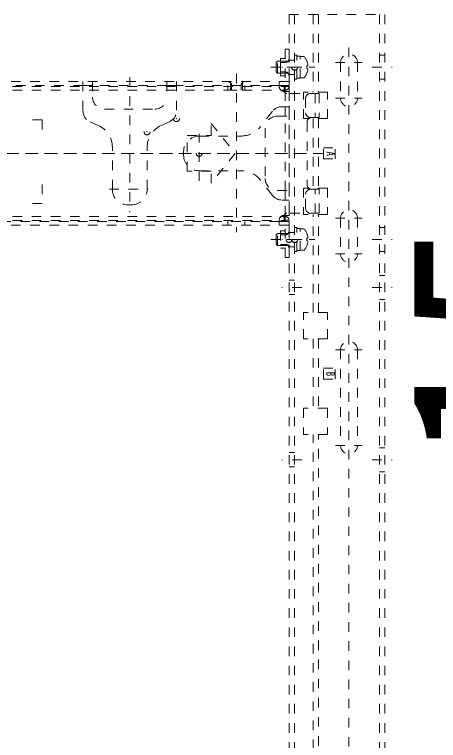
# Model space of a CAD drawing. Units: millimetres, scale not verified. Extents: x -63 to 62, y -56 to 57.
# Drawn here: x -9.18 to -4.75, y 12.29 to 19.87 of the extents above; entities that cross this region are included whole.
import ezdxf
from ezdxf.enums import TextEntityAlignment as Align

# ---------------------------------------------------------------- set-up
doc = ezdxf.new("R2010")
doc.units = ezdxf.units.MM
doc.header["$LTSCALE"] = 0.125
doc.header["$PDMODE"] = 32
doc.header["$PDSIZE"] = 0.0625
doc.linetypes.add('USER1', pattern=[1.4, 0.7, -0.7])
doc.layers.add('0-5_GAIKEI', color=1, linetype='USER1', lineweight=18)
doc.layers.add('0-6_SUNPO', color=7, linetype='Continuous')
doc.styles.add('ＭＳ ゴシック', font='')
doc.styles.get('ＭＳ ゴシック').set_extended_font_data('MS Gothic')

# ---------------------------------------------------------------- blocks, each defined once
blk = doc.blocks.new('D19')
at = {"layer": '0-6_SUNPO', "style": 'ＭＳ ゴシック'}
blk.add_text('15', height=1.833, rotation=90, dxfattribs=at).set_placement((-4.2567, 27.3295), align=Align.BOTTOM_LEFT)

msp = doc.modelspace()

# ---------------------------------------------------------------- linework, layer by layer
at = {"layer": '0-5_GAIKEI'}
for p, q in [((-6.3119, 19.8712), (-6.3119, -0.1288)), ((-6.3119, 19.8712), (-5.3119, 19.8712)), ((-6.2544, 19.8712), (-6.2544, -0.1288)), ((-6.0619, 19.8712), (-6.0619, 19.0587)), ((-6.0044, 19.8712), (-6.0044, 19.0587)), ((-5.3694, 19.8712), (-5.3694, -0.1288)), ((-5.3119, 19.8712), (-5.3119, -0.1288)), ((-6.3519, 19.5087), (-6.3119, 19.5087)), ((-6.3519, 19.5087), (-6.3519, 19.1212)), ((-6.3119, 19.5087), (-6.3119, 19.1212)), ((-5.6869, 19.5258), (-5.6869, 0.1795)), ((-6.4019, 19.2312), (-6.4019, 19.4112)), ((-6.3519, 19.4112), (-6.4019, 19.4112)), ((-6.4019, 19.4112), (-6.4019, 19.2312)), ((-6.3519, 19.4112), (-6.4019, 19.4112)), ((-6.2544, 19.1962), (-6.2544, 19.4462)), ((-6.2544, 19.4462), (-6.2294, 19.4462)), ((-6.2294, 19.1962), (-6.2294, 19.4462)), ((-6.2294, 19.4362), (-6.1969, 19.4362)), ((-6.1969, 19.2062), (-6.1969, 19.4362)), ((-6.1969, 19.4337), (-6.1556, 19.4337)), ((-5.3119, 19.4462), (-5.3694, 19.4462)), ((-6.4469, 19.3704), (-6.4335, 19.3837)), ((-6.4469, 19.272), (-6.4469, 19.3704)), ((-6.4335, 19.2587), (-6.4335, 19.3837)), ((-6.4335, 19.3837), (-6.4019, 19.3837)), ((-6.3228, 19.3837), (-6.4019, 19.3837)), ((-6.3519, 19.3712), (-6.4019, 19.3712)), ((-6.2544, 19.3962), (-6.3119, 19.3962)), ((-6.125, 19.3362), (-6.125, 19.3062)), ((-6.115, 19.3362), (-6.125, 19.3362)), ((-5.8286, 19.3712), (-5.549, 19.3712)), ((-5.7744, 19.3712), (-5.7744, 18.9962)), ((-5.5994, 19.3712), (-5.5994, 18.9962)), ((-6.5007, 19.3212), (-6.0426, 19.3212)), ((-6.2369, 19.3212), (-6.4769, 19.3212)), ((-6.4469, 19.272), (-6.4335, 19.2587)), ((-6.4335, 19.2587), (-6.4019, 19.2587)), ((-6.3519, 19.2712), (-6.4019, 19.2712)), ((-6.3228, 19.2587), (-6.4019, 19.2587)), ((-6.1794, 19.3212), (-6.3869, 19.3212)), ((-6.115, 19.3062), (-6.125, 19.3062)), ((-5.4444, 19.3212), (-5.2369, 19.3212)), ((-7.9744, 19.2171), (-7.9744, 17.8068)), ((-6.8619, 19.2512), (-6.8619, 17.5997)), ((-6.3519, 19.2312), (-6.4019, 19.2312)), ((-6.4019, 19.2312), (-6.3519, 19.2312)), ((-6.2544, 19.2462), (-6.3119, 19.2462)), ((-6.2294, 19.1962), (-6.2544, 19.1962)), ((-6.1969, 19.2062), (-6.2294, 19.2062)), ((-6.1969, 19.2087), (-6.1556, 19.2087)), ((-5.3119, 19.1962), (-5.3694, 19.1962)), ((-18.1969, 19.1212), (-6.3519, 19.1212)), ((-6.3119, 19.1712), (-18.1619, 19.1712)), ((-8.4619, 19.1312), (-14.9869, 19.1312)), ((-8.4619, 19.1712), (-8.4619, 18.8646)), ((-8.3619, 19.1312), (-8.4619, 19.1312)), ((-8.3619, 19.1712), (-8.3619, 19.0087)), ((-7.5869, 19.1312), (-8.3619, 19.1312)), ((-7.5869, 19.1712), (-7.5869, 19.0087)), ((-7.4869, 19.1312), (-7.5869, 19.1312)), ((-7.4869, 19.1712), (-7.4869, 18.8646)), ((-6.4144, 19.1312), (-7.4869, 19.1312)), ((-6.9244, 19.1602), (-6.9244, 19.0812)), ((-6.9119, 19.1312), (-6.9119, 19.0812)), ((-6.8119, 19.1312), (-6.8119, 19.0812)), ((-6.7994, 19.1602), (-6.7994, 19.0812)), ((-6.7719, 19.1312), (-6.7719, 19.0812)), ((-6.4144, 19.1712), (-6.4144, 19.1186)), ((-6.3119, 19.1312), (-6.4144, 19.1312)), ((-6.3619, 19.0812), (-6.3619, 19.1212)), ((-6.3119, 19.1312), (-6.3119, 19.1712)), ((-6.3119, 19.1187), (-6.3119, 17.7237)), ((-18.1969, 19.0812), (-6.3519, 19.0812)), ((-6.3644, 19.0687), (-6.3119, 19.0687)), ((-6.3619, 19.0712), (-6.3619, 19.0812)), ((-6.3519, 19.0687), (-6.3519, 18.9087)), ((-5.9994, 19.0462), (-6.3369, 19.0462)), ((-5.9119, 19.0587), (-6.1619, 19.0587)), ((-6.0394, 19.0462), (-6.0394, 18.7962)), ((-5.9994, 19.0462), (-5.9994, 18.7962)), ((-5.9119, 18.7837), (-5.9119, 19.0587)), ((-6.1394, 18.9962), (-6.1394, 18.8462)), ((-5.8286, 18.9962), (-5.549, 18.9962)), ((-8.2369, 18.8837), (-7.7119, 18.8837)), ((-6.3119, 18.9087), (-6.3859, 18.9087)), ((-6.4842, 18.8608), (-6.6118, 18.6982)), ((-6.4369, 18.8087), (-6.3119, 18.8087)), ((-8.8869, 18.7712), (-9.0869, 18.7712)), ((-8.8869, 18.7712), (-8.8869, 18.5712)), ((-8.3032, 18.7125), (-8.3881, 18.7506)), ((-7.6455, 18.7125), (-7.5607, 18.7506)), ((-6.1244, 18.7462), (-6.1244, 18.0962)), ((-5.9994, 18.7962), (-6.0894, 18.7962)), ((-6.0619, 18.7837), (-6.0619, 18.0587)), ((-6.0044, 18.7837), (-6.0044, 18.0587)), ((-6.5619, 18.6837), (-6.5619, 18.1587)), ((-7.3744, 18.6087), (-7.1244, 18.6087)), ((-7.3744, 18.2337), (-7.3744, 18.6087)), ((-7.2494, 18.1337), (-7.2494, 18.6267)), ((-7.2494, 18.6024), (-6.806, 18.6024)), ((-8.1556, 18.0462), (-8.1556, 18.4844)), ((-7.7931, 18.0462), (-7.7931, 18.4844)), ((-7.4119, 18.4399), (-7.4119, 18.4024)), ((-5.9544, 18.4774), (-5.8294, 18.4774)), ((-5.9544, 18.3649), (-5.9544, 18.4774)), ((-5.8294, 18.3649), (-5.8294, 18.4774)), ((-18.6619, 18.4212), (-5.8348, 18.4212)), ((-6.1293, 18.4212), (-18.1643, 18.4212)), ((-5.9544, 18.3649), (-5.8294, 18.3649)), ((-7.1244, 18.2337), (-7.3744, 18.2337)), ((-7.2494, 18.2399), (-6.806, 18.2399)), ((-6.4842, 17.9815), (-6.6118, 18.1442)), ((-8.8869, 18.0962), (-8.8869, 17.8962)), ((-8.1869, 18.0462), (-7.7813, 18.0462)), ((-6.1619, 18.0587), (-6.1619, 17.7837)), ((-5.9119, 18.0587), (-6.1619, 18.0587)), ((-5.9994, 18.0462), (-6.0894, 18.0462)), ((-6.0394, 17.7962), (-6.0394, 18.0462)), ((-5.9994, 17.7962), (-5.9994, 18.0462)), ((-6.4369, 18.0337), (-6.3119, 18.0337)), ((-6.3519, 17.9337), (-6.3519, 18.0337)), ((-6.1394, 17.8462), (-6.1394, 17.9962)), ((-8.8869, 17.8962), (-9.0869, 17.8962)), ((-6.3119, 17.9337), (-6.3859, 17.9337)), ((-6.3519, 17.7737), (-6.3519, 17.9337)), ((-7.9931, 17.8837), (-7.9556, 17.8837)), ((-18.1969, 17.7612), (-6.3519, 17.7612)), ((-6.3644, 17.7737), (-6.3119, 17.7737)), ((-6.3619, 17.7712), (-6.3619, 17.7612)), ((-6.3619, 17.7612), (-6.3619, 17.7212)), ((-5.9994, 17.7962), (-6.3369, 17.7962)), ((-6.0619, 16.7587), (-6.0619, 17.7837)), ((-6.0044, 16.7587), (-6.0044, 17.7837)), ((-5.8286, 17.7462), (-5.549, 17.7462)), ((-5.7744, 17.7462), (-5.7744, 17.3712)), ((-5.5994, 17.7462), (-5.5994, 17.3712)), ((-18.1969, 17.7212), (-6.3519, 17.7212)), ((-6.3119, 17.6712), (-18.1619, 17.6712)), ((-6.4144, 17.7112), (-17.6369, 17.7112)), ((-6.9494, 17.6712), (-6.9494, 17.7112)), ((-6.7744, 17.6712), (-6.7744, 17.7112)), ((-6.4144, 17.6712), (-6.4144, 17.7238)), ((-6.3119, 17.7112), (-6.4144, 17.7112)), ((-6.3519, 17.3337), (-6.3519, 17.7149)), ((-6.3119, 17.3337), (-6.3119, 17.7149)), ((-6.3119, 17.7112), (-6.3119, 17.6712)), ((-6.4019, 17.6112), (-6.4019, 17.4312)), ((-6.3519, 17.6112), (-6.4019, 17.6112)), ((-6.2544, 17.5962), (-6.3119, 17.5962)), ((-6.2544, 17.3962), (-6.2544, 17.6462)), ((-6.2544, 17.6462), (-6.2294, 17.6462)), ((-6.2294, 17.3962), (-6.2294, 17.6462)), ((-6.2294, 17.6362), (-6.1969, 17.6362)), ((-6.1969, 17.4062), (-6.1969, 17.6362)), ((-6.1969, 17.6337), (-6.1556, 17.6337)), ((-5.3119, 17.6462), (-5.3694, 17.6462)), ((-6.5007, 17.5212), (-6.0426, 17.5212)), ((-6.2369, 17.5212), (-6.4769, 17.5212)), ((-6.4469, 17.5704), (-6.4335, 17.5837)), ((-6.4469, 17.472), (-6.4469, 17.5704)), ((-6.4335, 17.4587), (-6.4335, 17.5837)), ((-6.4335, 17.5837), (-6.4019, 17.5837)), ((-6.3228, 17.5837), (-6.4019, 17.5837)), ((-6.3519, 17.5712), (-6.4019, 17.5712)), ((-6.1794, 17.5212), (-6.3869, 17.5212)), ((-6.125, 17.5362), (-6.125, 17.5062)), ((-6.115, 17.5362), (-6.125, 17.5362)), ((-5.4444, 17.5212), (-5.2369, 17.5212)), ((-6.4469, 17.472), (-6.4335, 17.4587)), ((-6.4335, 17.4587), (-6.4019, 17.4587)), ((-6.3519, 17.4712), (-6.4019, 17.4712)), ((-6.3228, 17.4587), (-6.4019, 17.4587)), ((-6.2544, 17.4462), (-6.3119, 17.4462)), ((-6.115, 17.5062), (-6.125, 17.5062)), ((-6.3519, 17.4312), (-6.4019, 17.4312)), ((-6.4019, 17.4312), (-6.3519, 17.4312)), ((-6.2294, 17.3962), (-6.2544, 17.3962)), ((-6.1969, 17.4062), (-6.2294, 17.4062)), ((-6.1969, 17.4087), (-6.1556, 17.4087)), ((-5.8286, 17.3712), (-5.549, 17.3712)), ((-5.3119, 17.3962), (-5.3694, 17.3962)), ((-6.3519, 17.3337), (-6.3119, 17.3337)), ((-5.3119, 17.1462), (-5.3694, 17.1462)), ((-6.2544, 17.0962), (-6.3119, 17.0962)), ((-6.1794, 17.0212), (-6.3869, 17.0212)), ((-5.4444, 17.0212), (-5.2369, 17.0212)), ((-6.2544, 16.9462), (-6.3119, 16.9462)), ((-5.3119, 16.8962), (-5.3694, 16.8962)), ((-5.9119, 16.7587), (-6.1619, 16.7587)), ((-6.1619, 16.4837), (-6.1619, 16.7587)), ((-5.9119, 16.4837), (-5.9119, 16.7587)), ((-5.9119, 16.4837), (-6.1619, 16.4837)), ((-6.0619, 16.4837), (-6.0619, 15.7587)), ((-6.0044, 16.4837), (-6.0044, 15.7587)), ((-5.8286, 16.3712), (-5.549, 16.3712)), ((-5.7744, 16.3712), (-5.7744, 15.3712)), ((-5.5994, 16.3712), (-5.5994, 15.3712)), ((-5.9119, 15.7587), (-5.9119, 15.4837)), ((-5.9119, 15.4837), (-6.1619, 15.4837)), ((-6.0619, 9.9986), (-6.0619, 15.4837)), ((-6.0044, 10.0346), (-6.0044, 15.4837)), ((-5.8286, 15.3712), (-5.549, 15.3712)), ((-5.3119, 15.3462), (-5.3694, 15.3462)), ((-6.2544, 15.2962), (-6.3119, 15.2962)), ((-6.1794, 15.2212), (-6.3869, 15.2212)), ((-5.4444, 15.2212), (-5.2369, 15.2212)), ((-6.2544, 15.1462), (-6.3119, 15.1462)), ((-5.3119, 15.0962), (-5.3694, 15.0962))]:
    msp.add_line(p, q, dxfattribs=at)
for points in [[(-6.9519, 19.1312), (-6.9519, 19.0812), (-6.7719, 19.0812)], [(-6.3119, 19.1187), (-6.3519, 19.1187), (-6.3519, 19.0687)], [(-5.9119, 18.7837), (-6.1619, 18.7837), (-6.1619, 19.0587)], [(-6.3519, 18.0337), (-6.3519, 18.8087), (-6.3519, 18.9087)], [(-7.1244, 18.6087), (-7.1244, 18.7337), (-6.8744, 18.4212)], [(-6.8744, 18.4212), (-7.1244, 18.1087), (-7.1244, 18.2337)], [(-5.9119, 18.0587), (-5.9119, 17.7837), (-6.1619, 17.7837)], [(-6.3119, 17.7237), (-6.3519, 17.7237), (-6.3519, 17.7737)], [(-6.3519, 17.6112), (-6.4019, 17.6112), (-6.4019, 17.4312)], [(-5.9544, 16.0649), (-5.9544, 16.1774), (-5.8294, 16.1774)], [(-5.9544, 16.0649), (-5.8294, 16.0649), (-5.8294, 16.1774)], [(-5.9119, 15.7587), (-6.1619, 15.7587), (-6.1619, 15.4837)]]:
    msp.add_lwpolyline(points, dxfattribs=at)
for centre, radius, start, end in [((-6.3519, 19.4112), 0.04, 270, 0), ((-6.2884, 19.3212), 0.174, 4.94446, 40.27261), ((-5.6869, 19.3712), 0.0875, 0, 180), ((-6.3519, 19.2312), 0.04, 0, 90), ((-6.2884, 19.3212), 0.174, 319.72739, 355.05554), ((-6.9519, 19.1312), 0.04, 0, 90), ((-6.7719, 19.1312), 0.04, 90, 180), ((-6.3644, 19.1187), 0.05, 180, 270), ((-6.3519, 19.1212), 0.04, 270, 0), ((-6.3369, 19.0712), 0.025, 180, 270), ((-6.0894, 18.9962), 0.05, 90, 180), ((-8.2369, 19.0087), 0.125, 180, 270), ((-7.7119, 19.0087), 0.125, 270, 0), ((-5.6869, 18.9962), 0.0875, 180, 0), ((-6.3859, 18.7837), 0.125, 90, 141.89242), ((-8.3369, 18.8646), 0.125, 180, 245.82089), ((-7.6119, 18.8646), 0.125, 294.17911, 0), ((-6.4369, 18.6837), 0.125, 90, 180), ((-6.0894, 18.8462), 0.05, 180, 270), ((-6.0744, 18.7462), 0.05, 90, 180), ((-8.4056, 18.4844), 0.25, 0, 65.82089), ((-7.5431, 18.4844), 0.25, 114.17911, 180), ((-6.8085, 18.8524), 0.25, 270, 321.89242), ((-7.2494, 18.4399), 0.1625, 90, 180), ((-7.2494, 18.4024), 0.1625, 180, 270), ((-6.8085, 17.9899), 0.25, 38.10758, 90), ((-6.4369, 18.1587), 0.125, 180, 270), ((-7.9931, 18.0462), 0.1625, 180, 270), ((-7.9556, 18.0462), 0.1625, 270, 0), ((-6.0894, 17.9962), 0.05, 90, 180), ((-6.0744, 18.0962), 0.05, 180, 270), ((-6.3859, 18.0587), 0.125, 218.10758, 270), ((-6.0894, 17.8462), 0.05, 180, 270), ((-5.6869, 17.7462), 0.0875, 0, 180), ((-6.3644, 17.7237), 0.05, 90, 180), ((-6.3369, 17.7712), 0.025, 90, 180), ((-6.3519, 17.7212), 0.04, 0, 90), ((-6.3519, 17.6112), 0.04, 270, 0), ((-6.2884, 17.5212), 0.174, 4.94446, 40.27261), ((-6.3519, 17.4312), 0.04, 0, 90), ((-6.2884, 17.5212), 0.174, 319.72739, 355.05554), ((-5.6869, 17.3712), 0.0875, 180, 0), ((-5.6869, 16.3712), 0.0875, 0, 180), ((-5.6869, 15.3712), 0.0875, 180, 0)]:
    msp.add_arc(centre, radius, start, end, dxfattribs=at)
for p in [(-6.2544, 19.3212), (-7.4869, 18.7837), (-7.7931, 18.6462), (-7.2494, 18.4212), (-6.3119, 17.5212), (-6.2544, 17.5212)]:
    msp.add_point(p, dxfattribs=at)

# ---------------------------------------------------------------- block references
at = {"layer": '0-6_SUNPO'}
msp.add_blockref('D19', (1.5829, -12.125), dxfattribs=at)

# ---------------------------------------------------------------- texts
at = {"layer": '0-5_GAIKEI', "color": 7, "style": 'ＭＳ ゴシック', "width": 0.75}
for s, p in [('A', (-5.9511, 18.4409)), ('B', (-5.9523, 16.1409))]:
    msp.add_text(s, height=0.0916, rotation=270, dxfattribs=at).set_placement(p, align=Align.BOTTOM_LEFT)

doc.saveas('drawing.dxf')
